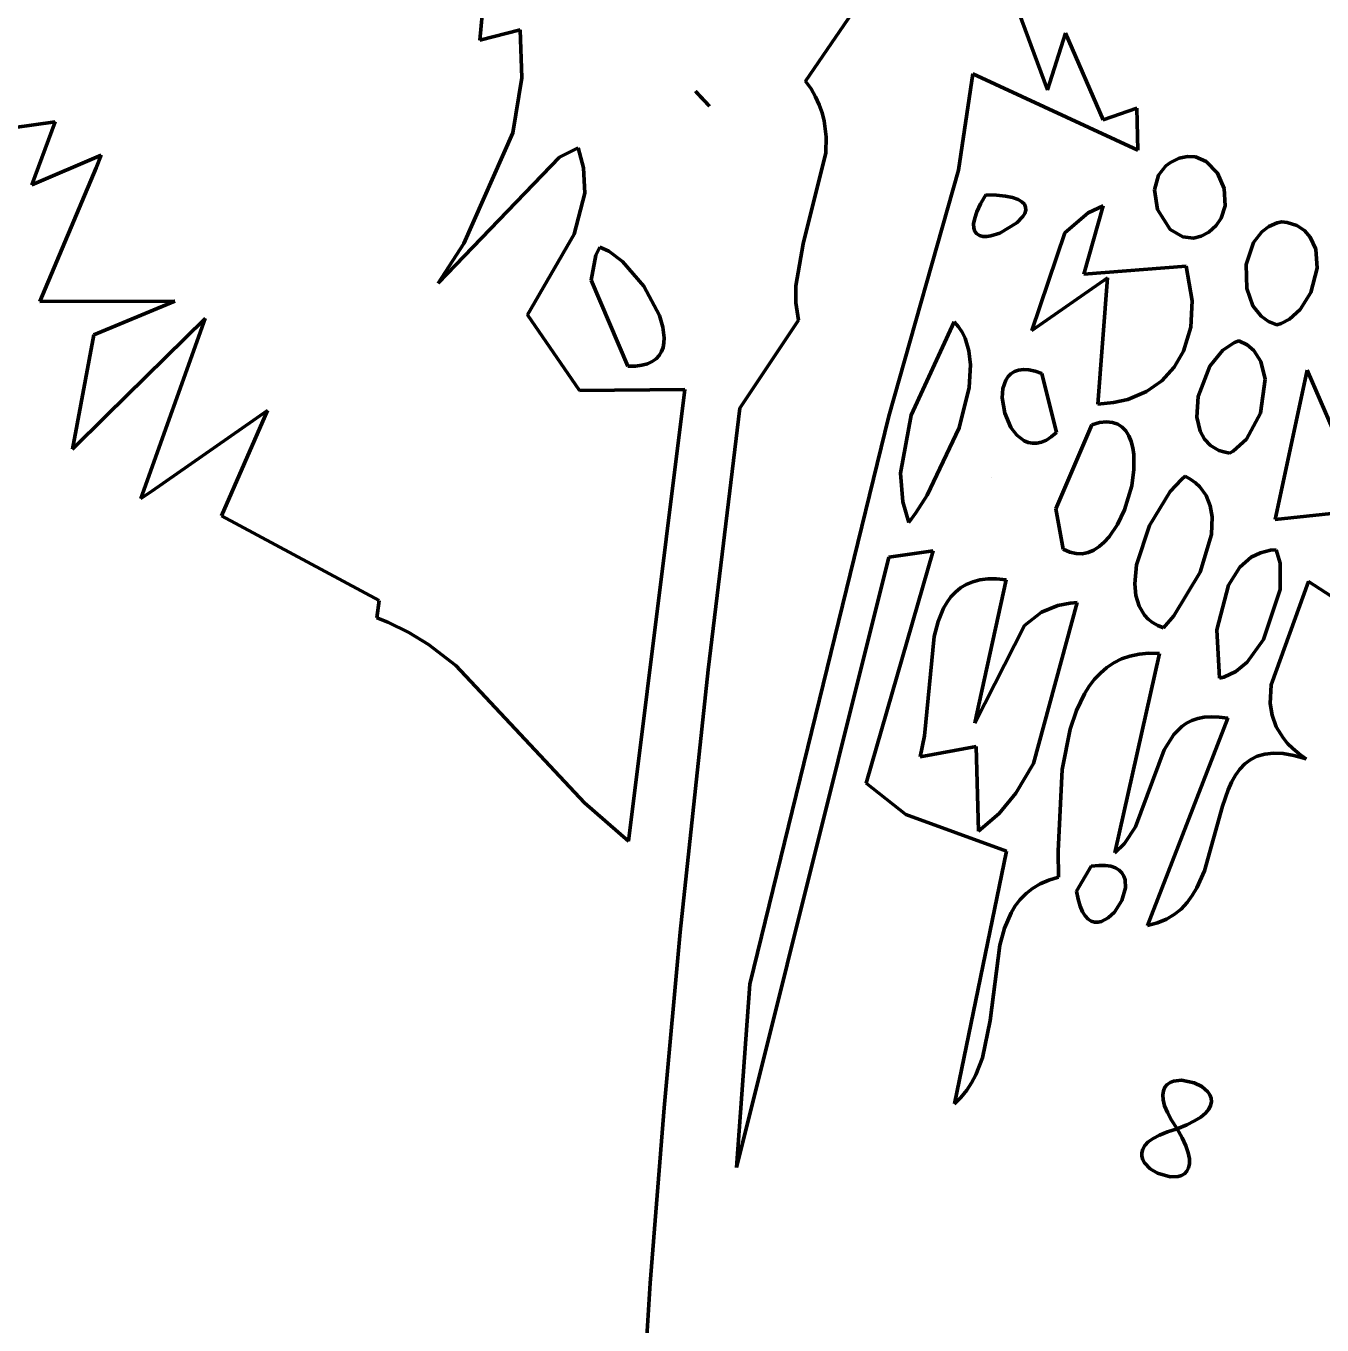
# Model space of a CAD drawing. Header units: millimetres. Extents: x 0 to 11, y 0 to 14.1.
# Drawn here: x 6.926 to 7.479, y 6.555 to 7.109 of the extents above; entities that cross this region are included whole.
import ezdxf

# ---------------------------------------------------------------- set-up
doc = ezdxf.new("R2010")
doc.units = ezdxf.units.MM
doc.layers.add('color#010101ff', color=7, linetype='CONTINUOUS', lineweight=100)
doc.layers.add('color#fefefeff', color=7, linetype='CONTINUOUS', lineweight=100)

msp = doc.modelspace()

# ---------------------------------------------------------------- linework, layer by layer
at = {"layer": 'color#010101ff'}
for p, q in [((7.36182, 7.08199), (7.34182, 7.13617)), ((7.11987, 7.10326), (7.12201, 7.12779)), ((7.28646, 7.12641), (7.25868, 7.08576)), ((7.13706, 7.10758), (7.11987, 7.10326)), ((7.13768, 7.0871), (7.13706, 7.10758)), ((7.36948, 7.10623), (7.36182, 7.08199)), ((7.38565, 7.06922), (7.36948, 7.10623)), ((7.32392, 7.04776), (7.33004, 7.08883)), ((7.33004, 7.08883), (7.40039, 7.05629)), ((7.13388, 7.06368), (7.13768, 7.0871)), ((7.25868, 7.08576), (7.26103, 7.08241)), ((7.2117, 7.08155), (7.21251, 7.08068)), ((7.21772, 7.07502), (7.2117, 7.08155)), ((7.21251, 7.08068), (7.21772, 7.07502)), ((7.26103, 7.08241), (7.26297, 7.07905)), ((7.26297, 7.07905), (7.26453, 7.07567)), ((7.26453, 7.07567), (7.26573, 7.07228)), ((7.26573, 7.07228), (7.2666, 7.06888)), ((7.39989, 7.07424), (7.38565, 7.06922)), ((7.40039, 7.05629), (7.39989, 7.07424)), ((6.91175, 7.06466), (6.93867, 7.06844)), ((6.93867, 7.06844), (6.92876, 7.04161)), ((7.2666, 7.06888), (7.26746, 7.06204)), ((7.11305, 7.01659), (7.13388, 7.06368)), ((7.26746, 7.06204), (7.26731, 7.05514)), ((7.16173, 7.0573), (7.15376, 7.0534)), ((7.16407, 7.04873), (7.16173, 7.0573)), ((6.92876, 7.04161), (6.95841, 7.05413)), ((6.95841, 7.05413), (6.95618, 7.04883)), ((7.15376, 7.0534), (7.10204, 6.99958)), ((7.26731, 7.05514), (7.25765, 7.01643)), ((7.41423, 7.051), (7.41235, 7.04958)), ((7.41793, 7.05291), (7.41423, 7.051)), ((7.42152, 7.05368), (7.41793, 7.05291)), ((7.42491, 7.05345), (7.42152, 7.05368)), ((7.4295, 7.05149), (7.42491, 7.05345)), ((7.43435, 7.04656), (7.4295, 7.05149)), ((6.95618, 7.04883), (6.93224, 6.99185)), ((7.16459, 7.03795), (7.16407, 7.04873)), ((7.2942, 6.94291), (7.32392, 7.04776)), ((7.40917, 7.04569), (7.40744, 7.03939)), ((7.41235, 7.04958), (7.40917, 7.04569)), ((7.43723, 7.03993), (7.43435, 7.04656)), ((7.40744, 7.03939), (7.4087, 7.03101)), ((7.43762, 7.03265), (7.43723, 7.03993)), ((7.16003, 7.02048), (7.16459, 7.03795)), ((7.33335, 7.03338), (7.33178, 7.03007)), ((7.33557, 7.03723), (7.33335, 7.03338)), ((7.34017, 7.03711), (7.33557, 7.03723)), ((7.34395, 7.03673), (7.34017, 7.03711)), ((7.34697, 7.03613), (7.34395, 7.03673)), ((7.34928, 7.03532), (7.34697, 7.03613)), ((7.35094, 7.03435), (7.34928, 7.03532)), ((7.352, 7.03324), (7.35094, 7.03435)), ((7.35252, 7.03201), (7.352, 7.03324)), ((7.33178, 7.03007), (7.3308, 7.02728)), ((7.34883, 7.02529), (7.35134, 7.02798)), ((7.35134, 7.02798), (7.35214, 7.02936)), ((7.35214, 7.02936), (7.35255, 7.03071)), ((7.35255, 7.03071), (7.35252, 7.03201)), ((7.37914, 7.02958), (7.36921, 7.02103)), ((7.3774, 7.00343), (7.38563, 7.03258)), ((7.38563, 7.03258), (7.37914, 7.02958)), ((7.4087, 7.03101), (7.41416, 7.02257)), ((7.43595, 7.02737), (7.43762, 7.03265)), ((7.3308, 7.02728), (7.33036, 7.02496)), ((7.33036, 7.02496), (7.3304, 7.0231)), ((7.3304, 7.0231), (7.33086, 7.02166)), ((7.34159, 7.02095), (7.34883, 7.02529)), ((7.41416, 7.02257), (7.4195, 7.01934)), ((7.43069, 7.02143), (7.43378, 7.02419)), ((7.43378, 7.02419), (7.43595, 7.02737)), ((7.45626, 7.0238), (7.45326, 7.02153)), ((7.45977, 7.02533), (7.45626, 7.0238)), ((7.46172, 7.02577), (7.45977, 7.02533)), ((7.4641, 7.02548), (7.46172, 7.02577)), ((7.46819, 7.02419), (7.4641, 7.02548)), ((7.47145, 7.02207), (7.46819, 7.02419)), ((7.47391, 7.01927), (7.47145, 7.02207)), ((7.10204, 6.99958), (7.11305, 7.01659)), ((7.14012, 6.98617), (7.16003, 7.02048)), ((7.33086, 7.02166), (7.33171, 7.02062)), ((7.33171, 7.02062), (7.33287, 7.01994)), ((7.33287, 7.01994), (7.3343, 7.01959)), ((7.3343, 7.01959), (7.33594, 7.01955)), ((7.33594, 7.01955), (7.33774, 7.01978)), ((7.33774, 7.01978), (7.34159, 7.02095)), ((7.36921, 7.02103), (7.35524, 6.97941)), ((7.4195, 7.01934), (7.4241, 7.01883)), ((7.4241, 7.01883), (7.42735, 7.01962)), ((7.42735, 7.01962), (7.43069, 7.02143)), ((7.44975, 7.017), (7.44657, 7.00753)), ((7.45326, 7.02153), (7.44975, 7.017)), ((7.4762, 7.01408), (7.47391, 7.01927)), ((7.16926, 7.01163), (7.16728, 7.00091)), ((7.17102, 7.01492), (7.16926, 7.01163)), ((7.17476, 7.01324), (7.17102, 7.01492)), ((7.18059, 7.0089), (7.17476, 7.01324)), ((7.25765, 7.01643), (7.2545, 6.99844)), ((7.47683, 7.00601), (7.4762, 7.01408)), ((7.18978, 6.99829), (7.18059, 7.0089)), ((7.42095, 7.0069), (7.3774, 7.00343)), ((7.42357, 6.99206), (7.42095, 7.0069)), ((7.44657, 7.00753), (7.44679, 6.99732)), ((7.47416, 6.99561), (7.47683, 7.00601)), ((7.16728, 7.00091), (7.18291, 6.96422)), ((7.35524, 6.97941), (7.38738, 7.00186)), ((7.38738, 7.00186), (7.38338, 6.94808)), ((7.19641, 6.98582), (7.18978, 6.99829)), ((7.2545, 6.99844), (7.25454, 6.99119)), ((7.44679, 6.99732), (7.44947, 6.98993)), ((7.46965, 6.98838), (7.47416, 6.99561)), ((6.93224, 6.99185), (6.98978, 6.99195)), ((6.98978, 6.99195), (6.95523, 6.9776)), ((7.25454, 6.99119), (7.25563, 6.98391)), ((7.42291, 6.98082), (7.42357, 6.99206)), ((7.44947, 6.98993), (7.45297, 6.9855)), ((6.96044, 6.94304), (7.00264, 6.9846)), ((7.00264, 6.9846), (6.9753, 6.9078)), ((7.16229, 6.95386), (7.14012, 6.98617)), ((7.19786, 6.98092), (7.19641, 6.98582)), ((7.25563, 6.98391), (7.2307, 6.94628)), ((7.45297, 6.9855), (7.45602, 6.98331)), ((7.45602, 6.98331), (7.45965, 6.98188)), ((7.46155, 6.98248), (7.46509, 6.9843)), ((7.46509, 6.9843), (7.46965, 6.98838)), ((7.19842, 6.97633), (7.19786, 6.98092)), ((7.32207, 6.9831), (7.30372, 6.94338)), ((7.3239, 6.98099), (7.32207, 6.9831)), ((7.32543, 6.97869), (7.3239, 6.98099)), ((7.32668, 6.97621), (7.32543, 6.97869)), ((7.41982, 6.97058), (7.42291, 6.98082)), ((7.45965, 6.98188), (7.46155, 6.98248)), ((6.95523, 6.9776), (6.94612, 6.92893)), ((7.19727, 6.97043), (7.19794, 6.97224)), ((7.19794, 6.97224), (7.19832, 6.97421)), ((7.19832, 6.97421), (7.19842, 6.97633)), ((7.32836, 6.97078), (7.32668, 6.97621)), ((7.44164, 6.97439), (7.43663, 6.97101)), ((7.44344, 6.9751), (7.44164, 6.97439)), ((7.44701, 6.97332), (7.44344, 6.9751)), ((7.44985, 6.97089), (7.44701, 6.97332)), ((7.19333, 6.96621), (7.19499, 6.96739)), ((7.19499, 6.96739), (7.19629, 6.9688)), ((7.19629, 6.9688), (7.19727, 6.97043)), ((7.32906, 6.96482), (7.32836, 6.97078)), ((7.41591, 6.96382), (7.41982, 6.97058)), ((7.43663, 6.97101), (7.43109, 6.96421)), ((7.45286, 6.96623), (7.44985, 6.97089)), ((7.18291, 6.96422), (7.18612, 6.96426)), ((7.18612, 6.96426), (7.18892, 6.96462)), ((7.18892, 6.96462), (7.19131, 6.96528)), ((7.19131, 6.96528), (7.19333, 6.96621)), ((7.3285, 6.95513), (7.32906, 6.96482)), ((7.34774, 6.96197), (7.34625, 6.96103)), ((7.3495, 6.96259), (7.34774, 6.96197)), ((7.35155, 6.96285), (7.3495, 6.96259)), ((7.35388, 6.96271), (7.35155, 6.96285)), ((7.35652, 6.96214), (7.35388, 6.96271)), ((7.35948, 6.9611), (7.35652, 6.96214)), ((7.36566, 6.93599), (7.35948, 6.9611)), ((7.41065, 6.95803), (7.41591, 6.96382)), ((7.43109, 6.96421), (7.42606, 6.95132)), ((7.45467, 6.95869), (7.45286, 6.96623)), ((7.47256, 6.9626), (7.45894, 6.89889)), ((7.49784, 6.90409), (7.47256, 6.9626)), ((7.34405, 6.95833), (7.34284, 6.95478)), ((7.34502, 6.9598), (7.34405, 6.95833)), ((7.34625, 6.96103), (7.34502, 6.9598)), ((7.40404, 6.9534), (7.41065, 6.95803)), ((7.45267, 6.94414), (7.45467, 6.95869)), ((7.20718, 6.95423), (7.16229, 6.95386)), ((7.18313, 6.76175), (7.20718, 6.95423)), ((7.32419, 6.93798), (7.3285, 6.95513)), ((7.34284, 6.95478), (7.34253, 6.95069)), ((7.34253, 6.95069), (7.34359, 6.94418)), ((7.39002, 6.94873), (7.39608, 6.9501)), ((7.39608, 6.9501), (7.40404, 6.9534)), ((7.42606, 6.95132), (7.42551, 6.94251)), ((6.97989, 6.91099), (7.02926, 6.94532)), ((7.02926, 6.94532), (7.00966, 6.90048)), ((7.2307, 6.94628), (7.21722, 6.83479)), ((7.38338, 6.94808), (7.39002, 6.94873)), ((6.94612, 6.92893), (6.96044, 6.94304)), ((7.235, 6.7008), (7.2942, 6.94291)), ((7.30372, 6.94338), (7.29924, 6.91864)), ((7.34359, 6.94418), (7.34627, 6.93812)), ((7.38077, 6.93925), (7.36542, 6.90336)), ((7.38405, 6.9402), (7.38077, 6.93925)), ((7.38697, 6.94053), (7.38405, 6.9402)), ((7.38955, 6.94029), (7.38697, 6.94053)), ((7.39178, 6.93952), (7.38955, 6.94029)), ((7.39368, 6.93828), (7.39178, 6.93952)), ((7.42551, 6.94251), (7.42688, 6.93657)), ((7.44667, 6.93317), (7.45267, 6.94414)), ((7.31059, 6.90919), (7.32419, 6.93798)), ((7.34627, 6.93812), (7.34881, 6.93483)), ((7.34881, 6.93483), (7.35188, 6.93248)), ((7.36136, 6.93269), (7.36348, 6.93407)), ((7.36348, 6.93407), (7.36566, 6.93599)), ((7.39526, 6.93661), (7.39368, 6.93828)), ((7.39654, 6.93455), (7.39526, 6.93661)), ((7.39752, 6.93215), (7.39654, 6.93455)), ((7.42688, 6.93657), (7.42874, 6.93317)), ((7.35188, 6.93248), (7.35359, 6.93175)), ((7.35359, 6.93175), (7.3554, 6.93137)), ((7.3554, 6.93137), (7.35731, 6.93138)), ((7.35731, 6.93138), (7.35929, 6.9318)), ((7.35929, 6.9318), (7.36136, 6.93269)), ((7.39821, 6.92947), (7.39752, 6.93215)), ((7.39862, 6.92654), (7.39821, 6.92947)), ((7.42874, 6.93317), (7.43141, 6.93039)), ((7.43141, 6.93039), (7.43495, 6.92836)), ((7.43495, 6.92836), (7.43706, 6.92766)), ((7.43941, 6.92721), (7.441, 6.92808)), ((7.441, 6.92808), (7.44667, 6.93317)), ((7.39867, 6.92013), (7.39862, 6.92654)), ((7.43706, 6.92766), (7.43941, 6.92721)), ((7.29924, 6.91864), (7.30023, 6.90647)), ((7.39775, 6.91329), (7.39867, 6.92013)), ((7.42052, 6.91732), (7.41894, 6.91599)), ((7.4229, 6.91599), (7.42052, 6.91732)), ((7.33806, 6.91664), (7.33806, 6.91664)), ((7.39474, 6.90307), (7.39775, 6.91329)), ((7.41894, 6.91599), (7.41415, 6.91076)), ((7.42498, 6.91449), (7.4229, 6.91599)), ((7.42677, 6.91282), (7.42498, 6.91449)), ((7.42952, 6.90904), (7.42677, 6.91282)), ((6.9753, 6.9078), (6.97989, 6.91099)), ((7.30023, 6.90647), (7.30279, 6.89761)), ((7.30576, 6.90169), (7.31059, 6.90919)), ((7.41415, 6.91076), (7.40538, 6.89629)), ((7.43126, 6.90474), (7.42952, 6.90904)), ((7.00966, 6.90048), (7.07691, 6.86439)), ((7.30279, 6.89761), (7.30576, 6.90169)), ((7.36542, 6.90336), (7.36859, 6.88618)), ((7.39176, 6.89681), (7.39474, 6.90307)), ((7.43207, 6.90003), (7.43126, 6.90474)), ((7.45894, 6.89889), (7.49228, 6.90241)), ((7.38812, 6.89144), (7.39176, 6.89681)), ((7.40538, 6.89629), (7.39984, 6.87952)), ((7.43179, 6.89242), (7.43207, 6.90003)), ((7.38389, 6.88731), (7.38607, 6.8892)), ((7.38607, 6.8892), (7.38812, 6.89144)), ((7.42701, 6.87648), (7.43179, 6.89242)), ((7.28459, 6.78645), (7.31304, 6.88548)), ((7.31304, 6.88548), (7.29414, 6.88276)), ((7.36859, 6.88618), (7.37135, 6.88493)), ((7.37135, 6.88493), (7.37404, 6.88432)), ((7.37404, 6.88432), (7.37665, 6.88429)), ((7.37665, 6.88429), (7.37917, 6.88482)), ((7.37917, 6.88482), (7.38159, 6.88584)), ((7.38159, 6.88584), (7.38389, 6.88731)), ((7.4526, 6.88468), (7.44875, 6.88278)), ((7.45696, 6.88574), (7.4526, 6.88468)), ((7.45934, 6.88591), (7.45696, 6.88574)), ((7.46104, 6.88024), (7.45934, 6.88591)), ((7.29414, 6.88276), (7.22924, 6.62257)), ((7.39984, 6.87952), (7.3991, 6.87142)), ((7.44387, 6.87854), (7.43897, 6.87089)), ((7.44875, 6.88278), (7.44387, 6.87854)), ((7.46107, 6.86897), (7.46104, 6.88024)), ((7.33301, 6.8731), (7.32996, 6.87231)), ((7.33155, 6.81541), (7.34421, 6.87318)), ((7.33639, 6.87353), (7.33301, 6.8731)), ((7.34012, 6.87356), (7.33639, 6.87353)), ((7.34421, 6.87318), (7.34012, 6.87356)), ((7.41578, 6.85778), (7.42701, 6.87648)), ((7.32261, 6.86796), (7.3207, 6.86592)), ((7.32478, 6.86972), (7.32261, 6.86796)), ((7.32723, 6.87118), (7.32478, 6.86972)), ((7.32996, 6.87231), (7.32723, 6.87118)), ((7.3991, 6.87142), (7.39957, 6.86643)), ((7.43897, 6.87089), (7.43409, 6.85181)), ((7.45395, 6.84766), (7.46107, 6.86897)), ((7.47312, 6.87241), (7.45728, 6.82836)), ((7.50959, 6.84873), (7.47312, 6.87241)), ((7.07691, 6.86439), (7.07583, 6.857)), ((7.31903, 6.86362), (7.31757, 6.86109)), ((7.3207, 6.86592), (7.31903, 6.86362)), ((7.35588, 6.79485), (7.37451, 6.86349)), ((7.36621, 6.86224), (7.35935, 6.85942)), ((7.37157, 6.86327), (7.36621, 6.86224)), ((7.37451, 6.86349), (7.37157, 6.86327)), ((7.39957, 6.86643), (7.40092, 6.86192)), ((7.40092, 6.86192), (7.40326, 6.85805)), ((7.07583, 6.857), (7.08055, 6.85513)), ((7.31757, 6.86109), (7.31525, 6.85541)), ((7.35935, 6.85942), (7.35206, 6.85364)), ((7.40326, 6.85805), (7.40483, 6.85638)), ((7.40483, 6.85638), (7.40668, 6.85493)), ((7.41127, 6.85271), (7.41578, 6.85778)), ((7.08055, 6.85513), (7.0895, 6.85074)), ((7.0895, 6.85074), (7.09789, 6.84557)), ((7.31525, 6.85541), (7.31359, 6.84905)), ((7.35206, 6.85364), (7.33081, 6.81204)), ((7.40668, 6.85493), (7.40883, 6.8537)), ((7.40883, 6.8537), (7.41127, 6.85271)), ((7.43409, 6.85181), (7.43519, 6.8313)), ((7.09789, 6.84557), (7.10959, 6.83661)), ((7.31359, 6.84905), (7.3094, 6.80665)), ((7.44704, 6.83811), (7.45395, 6.84766)), ((7.39344, 6.83943), (7.39015, 6.83779)), ((7.39052, 6.75683), (7.40955, 6.84181)), ((7.39701, 6.84068), (7.39344, 6.83943)), ((7.40087, 6.84151), (7.39701, 6.84068)), ((7.40505, 6.8419), (7.40087, 6.84151)), ((7.40955, 6.84181), (7.40505, 6.8419)), ((7.10959, 6.83661), (7.16444, 6.77814)), ((7.21722, 6.83479), (7.20525, 6.72289)), ((7.38714, 6.83579), (7.3844, 6.83344)), ((7.39015, 6.83779), (7.38714, 6.83579)), ((7.43698, 6.83166), (7.44219, 6.83405)), ((7.44219, 6.83405), (7.44704, 6.83811)), ((7.38191, 6.83078), (7.37965, 6.82782)), ((7.3844, 6.83344), (7.38191, 6.83078)), ((7.43519, 6.8313), (7.43698, 6.83166)), ((7.45728, 6.82836), (7.45685, 6.8205)), ((7.37762, 6.8246), (7.37421, 6.81746)), ((7.37965, 6.82782), (7.37762, 6.8246)), ((7.37421, 6.81746), (7.37155, 6.80956)), ((7.45685, 6.8205), (7.45762, 6.81542)), ((7.33081, 6.81204), (7.33155, 6.81541)), ((7.40455, 6.72579), (7.43867, 6.81422)), ((7.42115, 6.81203), (7.41912, 6.81065)), ((7.4234, 6.81315), (7.42115, 6.81203)), ((7.42589, 6.814), (7.4234, 6.81315)), ((7.42864, 6.81455), (7.42589, 6.814)), ((7.43168, 6.81478), (7.42864, 6.81455)), ((7.43501, 6.81468), (7.43168, 6.81478)), ((7.43867, 6.81422), (7.43501, 6.81468)), ((7.45762, 6.81542), (7.45938, 6.8105)), ((7.3094, 6.80665), (7.30757, 6.79774)), ((7.37155, 6.80956), (7.36817, 6.79229)), ((7.41565, 6.80721), (7.41162, 6.80064)), ((7.41912, 6.81065), (7.41565, 6.80721)), ((7.45938, 6.8105), (7.46229, 6.80575)), ((7.30757, 6.79774), (7.33142, 6.80216)), ((7.33142, 6.80216), (7.33246, 6.76597)), ((7.41162, 6.80064), (7.39939, 6.76782)), ((7.46229, 6.80575), (7.46421, 6.80344)), ((7.46421, 6.80344), (7.46647, 6.80119)), ((7.46647, 6.80119), (7.46909, 6.79899)), ((7.44848, 6.79656), (7.446, 6.79472)), ((7.45131, 6.79797), (7.44848, 6.79656)), ((7.45453, 6.79888), (7.45131, 6.79797)), ((7.45818, 6.79927), (7.45453, 6.79888)), ((7.4623, 6.79909), (7.45818, 6.79927)), ((7.46692, 6.79829), (7.4623, 6.79909)), ((7.47207, 6.79685), (7.46692, 6.79829)), ((7.46909, 6.79899), (7.47207, 6.79685)), ((7.34835, 6.78218), (7.35588, 6.79485)), ((7.36817, 6.79229), (7.36643, 6.75751)), ((7.44195, 6.78985), (7.4403, 6.78692)), ((7.44384, 6.79246), (7.44195, 6.78985)), ((7.446, 6.79472), (7.44384, 6.79246)), ((7.30145, 6.77319), (7.28459, 6.78645)), ((7.4403, 6.78692), (7.43885, 6.7837)), ((7.34117, 6.7736), (7.34835, 6.78218)), ((7.43885, 6.7837), (7.43642, 6.77661)), ((7.16444, 6.77814), (7.18313, 6.76175)), ((7.34431, 6.75755), (7.30145, 6.77319)), ((7.33246, 6.76597), (7.34117, 6.7736)), ((7.43642, 6.77661), (7.42873, 6.74913)), ((7.39939, 6.76782), (7.39463, 6.76073)), ((7.32215, 6.64974), (7.34431, 6.75755)), ((7.36643, 6.75751), (7.36653, 6.74647)), ((7.39463, 6.76073), (7.39052, 6.75683)), ((7.37428, 6.7405), (7.38043, 6.75107)), ((7.38043, 6.75107), (7.38372, 6.75144)), ((7.38372, 6.75144), (7.38653, 6.75142)), ((7.38653, 6.75142), (7.3889, 6.75106)), ((7.3889, 6.75106), (7.39086, 6.75038)), ((7.36241, 6.74518), (7.35875, 6.74356)), ((7.36653, 6.74647), (7.36241, 6.74518)), ((7.39086, 6.75038), (7.39241, 6.74944)), ((7.39241, 6.74944), (7.3936, 6.74826)), ((7.3936, 6.74826), (7.39444, 6.74687)), ((7.39444, 6.74687), (7.39496, 6.74533)), ((7.39496, 6.74533), (7.39513, 6.7419)), ((7.42873, 6.74913), (7.42554, 6.74191)), ((7.35552, 6.74163), (7.35269, 6.73941)), ((7.35875, 6.74356), (7.35552, 6.74163)), ((7.37493, 6.73697), (7.37428, 6.7405)), ((7.39513, 6.7419), (7.39357, 6.73646)), ((7.42554, 6.74191), (7.42358, 6.7386)), ((7.34811, 6.73418), (7.3463, 6.73121)), ((7.35023, 6.73692), (7.34811, 6.73418)), ((7.35269, 6.73941), (7.35023, 6.73692)), ((7.37578, 6.73404), (7.37493, 6.73697)), ((7.39357, 6.73646), (7.39041, 6.73154)), ((7.42135, 6.73557), (7.41879, 6.73283)), ((7.42358, 6.7386), (7.42135, 6.73557)), ((7.3463, 6.73121), (7.34348, 6.72467)), ((7.37678, 6.73168), (7.37578, 6.73404)), ((7.37793, 6.72986), (7.37678, 6.73168)), ((7.37918, 6.72854), (7.37793, 6.72986)), ((7.38053, 6.72768), (7.37918, 6.72854)), ((7.38775, 6.72905), (7.38486, 6.72752)), ((7.39041, 6.73154), (7.38775, 6.72905)), ((7.41586, 6.73045), (7.41254, 6.72845)), ((7.41879, 6.73283), (7.41586, 6.73045)), ((7.34348, 6.72467), (7.34152, 6.71747)), ((7.38194, 6.72725), (7.38053, 6.72768)), ((7.38339, 6.72721), (7.38194, 6.72725)), ((7.38486, 6.72752), (7.38339, 6.72721)), ((7.40878, 6.72689), (7.40455, 6.72579)), ((7.41254, 6.72845), (7.40878, 6.72689)), ((7.20525, 6.72289), (7.19834, 6.64813)), ((7.34152, 6.71747), (7.3374, 6.68527)), ((7.22924, 6.62257), (7.235, 6.7008)), ((7.3374, 6.68527), (7.33412, 6.66944)), ((7.33412, 6.66944), (7.33132, 6.66217)), ((7.33132, 6.66217), (7.32951, 6.65877)), ((7.32951, 6.65877), (7.32741, 6.65555)), ((7.41126, 6.65534), (7.41191, 6.65681)), ((7.41191, 6.65681), (7.41287, 6.65798)), ((7.41287, 6.65798), (7.41411, 6.65884)), ((7.41411, 6.65884), (7.41558, 6.65943)), ((7.41558, 6.65943), (7.41897, 6.65985)), ((7.41897, 6.65985), (7.42443, 6.65878)), ((7.42443, 6.65878), (7.42772, 6.65714)), ((7.42772, 6.65714), (7.43025, 6.65489)), ((7.32496, 6.65254), (7.32215, 6.64974)), ((7.32741, 6.65555), (7.32496, 6.65254)), ((7.411, 6.65355), (7.41126, 6.65534)), ((7.41116, 6.65141), (7.411, 6.65355)), ((7.4118, 6.64892), (7.41116, 6.65141)), ((7.43025, 6.65489), (7.43111, 6.65359)), ((7.43111, 6.65359), (7.43162, 6.65218)), ((7.43162, 6.65218), (7.43173, 6.65068)), ((7.19834, 6.64813), (7.19246, 6.57326)), ((7.41298, 6.64605), (7.4118, 6.64892)), ((7.41473, 6.64279), (7.41298, 6.64605)), ((7.42919, 6.64583), (7.4272, 6.64415)), ((7.43057, 6.64749), (7.42919, 6.64583)), ((7.4314, 6.64911), (7.43057, 6.64749)), ((7.43173, 6.65068), (7.4314, 6.64911)), ((7.41713, 6.63913), (7.41473, 6.64279)), ((7.42122, 6.64079), (7.41713, 6.63913)), ((7.42457, 6.64246), (7.42122, 6.64079)), ((7.4272, 6.64415), (7.42457, 6.64246)), ((7.40481, 6.63351), (7.40686, 6.63501)), ((7.40686, 6.63501), (7.40957, 6.63646)), ((7.40957, 6.63646), (7.41297, 6.63784)), ((7.41297, 6.63784), (7.41713, 6.63913)), ((7.41713, 6.63913), (7.41929, 6.63528)), ((7.41929, 6.63528), (7.42085, 6.63188)), ((7.40201, 6.62891), (7.40243, 6.63044)), ((7.40204, 6.62741), (7.40201, 6.62891)), ((7.40243, 6.63044), (7.40334, 6.63198)), ((7.40334, 6.63198), (7.40481, 6.63351)), ((7.42085, 6.63188), (7.42185, 6.62893)), ((7.42185, 6.62893), (7.42234, 6.62639)), ((7.40247, 6.62597), (7.40204, 6.62741)), ((7.40324, 6.62459), (7.40247, 6.62597)), ((7.40562, 6.62213), (7.40324, 6.62459)), ((7.42239, 6.62425), (7.42202, 6.62248)), ((7.42234, 6.62639), (7.42239, 6.62425)), ((7.40879, 6.62021), (7.40562, 6.62213)), ((7.41414, 6.61867), (7.40879, 6.62021)), ((7.41752, 6.61879), (7.41414, 6.61867)), ((7.419, 6.61925), (7.41752, 6.61879)), ((7.42028, 6.62), (7.419, 6.61925)), ((7.4213, 6.62108), (7.42028, 6.62)), ((7.42202, 6.62248), (7.4213, 6.62108)), ((7.19246, 6.57326), (7.18774, 6.49832))]:
    msp.add_line(p, q, dxfattribs=at)
at = {"layer": 'color#fefefeff'}
for p, q in [((7.34182, 7.13617), (7.36182, 7.08199)), ((7.12201, 7.12779), (7.11987, 7.10326)), ((7.25868, 7.08576), (7.28646, 7.12641)), ((7.11987, 7.10326), (7.13706, 7.10758)), ((7.13706, 7.10758), (7.13768, 7.0871)), ((7.36182, 7.08199), (7.36948, 7.10623)), ((7.36948, 7.10623), (7.38565, 7.06922)), ((7.33004, 7.08883), (7.32392, 7.04776)), ((7.40039, 7.05629), (7.33004, 7.08883)), ((7.13768, 7.0871), (7.13388, 7.06368)), ((7.26103, 7.08241), (7.25868, 7.08576)), ((7.2117, 7.08155), (7.21772, 7.07502)), ((7.21251, 7.08068), (7.2117, 7.08155)), ((7.21772, 7.07502), (7.21251, 7.08068)), ((7.26297, 7.07905), (7.26103, 7.08241)), ((7.26453, 7.07567), (7.26297, 7.07905)), ((7.26573, 7.07228), (7.26453, 7.07567)), ((7.2666, 7.06888), (7.26573, 7.07228)), ((7.38565, 7.06922), (7.39989, 7.07424)), ((7.39989, 7.07424), (7.40039, 7.05629)), ((6.93867, 7.06844), (6.91175, 7.06466)), ((6.92876, 7.04161), (6.93867, 7.06844)), ((7.26746, 7.06204), (7.2666, 7.06888)), ((7.13388, 7.06368), (7.11305, 7.01659)), ((7.26731, 7.05514), (7.26746, 7.06204)), ((7.15376, 7.0534), (7.16173, 7.0573)), ((7.16173, 7.0573), (7.16407, 7.04873)), ((6.95841, 7.05413), (6.92876, 7.04161)), ((6.95618, 7.04883), (6.95841, 7.05413)), ((7.10204, 6.99958), (7.15376, 7.0534)), ((7.25765, 7.01643), (7.26731, 7.05514)), ((7.41235, 7.04958), (7.41423, 7.051)), ((7.41423, 7.051), (7.41793, 7.05291)), ((7.41793, 7.05291), (7.42152, 7.05368)), ((7.42152, 7.05368), (7.42491, 7.05345)), ((7.42491, 7.05345), (7.4295, 7.05149)), ((7.4295, 7.05149), (7.43435, 7.04656)), ((6.93224, 6.99185), (6.95618, 7.04883)), ((7.16407, 7.04873), (7.16459, 7.03795)), ((7.32392, 7.04776), (7.2942, 6.94291)), ((7.40744, 7.03939), (7.40917, 7.04569)), ((7.40917, 7.04569), (7.41235, 7.04958)), ((7.43435, 7.04656), (7.43723, 7.03993)), ((7.4087, 7.03101), (7.40744, 7.03939)), ((7.43723, 7.03993), (7.43762, 7.03265)), ((7.16459, 7.03795), (7.16003, 7.02048)), ((7.33178, 7.03007), (7.33335, 7.03338)), ((7.33335, 7.03338), (7.33557, 7.03723)), ((7.33557, 7.03723), (7.34017, 7.03711)), ((7.34017, 7.03711), (7.34395, 7.03673)), ((7.34395, 7.03673), (7.34697, 7.03613)), ((7.34697, 7.03613), (7.34928, 7.03532)), ((7.34928, 7.03532), (7.35094, 7.03435)), ((7.35094, 7.03435), (7.352, 7.03324)), ((7.352, 7.03324), (7.35252, 7.03201)), ((7.3308, 7.02728), (7.33178, 7.03007)), ((7.35134, 7.02798), (7.34883, 7.02529)), ((7.35214, 7.02936), (7.35134, 7.02798)), ((7.35255, 7.03071), (7.35214, 7.02936)), ((7.35252, 7.03201), (7.35255, 7.03071)), ((7.36921, 7.02103), (7.37914, 7.02958)), ((7.38563, 7.03258), (7.3774, 7.00343)), ((7.37914, 7.02958), (7.38563, 7.03258)), ((7.41416, 7.02257), (7.4087, 7.03101)), ((7.43762, 7.03265), (7.43595, 7.02737)), ((7.33036, 7.02496), (7.3308, 7.02728)), ((7.3304, 7.0231), (7.33036, 7.02496)), ((7.33086, 7.02166), (7.3304, 7.0231)), ((7.34883, 7.02529), (7.34159, 7.02095)), ((7.4195, 7.01934), (7.41416, 7.02257)), ((7.43378, 7.02419), (7.43069, 7.02143)), ((7.43595, 7.02737), (7.43378, 7.02419)), ((7.45326, 7.02153), (7.45626, 7.0238)), ((7.45626, 7.0238), (7.45977, 7.02533)), ((7.45977, 7.02533), (7.46172, 7.02577)), ((7.46172, 7.02577), (7.4641, 7.02548)), ((7.4641, 7.02548), (7.46819, 7.02419)), ((7.46819, 7.02419), (7.47145, 7.02207)), ((7.47145, 7.02207), (7.47391, 7.01927)), ((7.11305, 7.01659), (7.10204, 6.99958)), ((7.16003, 7.02048), (7.14012, 6.98617)), ((7.33171, 7.02062), (7.33086, 7.02166)), ((7.33287, 7.01994), (7.33171, 7.02062)), ((7.3343, 7.01959), (7.33287, 7.01994)), ((7.33594, 7.01955), (7.3343, 7.01959)), ((7.33774, 7.01978), (7.33594, 7.01955)), ((7.34159, 7.02095), (7.33774, 7.01978)), ((7.35524, 6.97941), (7.36921, 7.02103)), ((7.4241, 7.01883), (7.4195, 7.01934)), ((7.42735, 7.01962), (7.4241, 7.01883)), ((7.43069, 7.02143), (7.42735, 7.01962)), ((7.44657, 7.00753), (7.44975, 7.017)), ((7.44975, 7.017), (7.45326, 7.02153)), ((7.47391, 7.01927), (7.4762, 7.01408)), ((7.16728, 7.00091), (7.16926, 7.01163)), ((7.16926, 7.01163), (7.17102, 7.01492)), ((7.17102, 7.01492), (7.17476, 7.01324)), ((7.17476, 7.01324), (7.18059, 7.0089)), ((7.2545, 6.99844), (7.25765, 7.01643)), ((7.4762, 7.01408), (7.47683, 7.00601)), ((7.18059, 7.0089), (7.18978, 6.99829)), ((7.3774, 7.00343), (7.42095, 7.0069)), ((7.42095, 7.0069), (7.42357, 6.99206)), ((7.44679, 6.99732), (7.44657, 7.00753)), ((7.47683, 7.00601), (7.47416, 6.99561)), ((7.18291, 6.96422), (7.16728, 7.00091)), ((7.38738, 7.00186), (7.35524, 6.97941)), ((7.38338, 6.94808), (7.38738, 7.00186)), ((7.18978, 6.99829), (7.19641, 6.98582)), ((7.25454, 6.99119), (7.2545, 6.99844)), ((7.44947, 6.98993), (7.44679, 6.99732)), ((7.47416, 6.99561), (7.46965, 6.98838)), ((6.98978, 6.99195), (6.93224, 6.99185)), ((6.95523, 6.9776), (6.98978, 6.99195)), ((7.25563, 6.98391), (7.25454, 6.99119)), ((7.42357, 6.99206), (7.42291, 6.98082)), ((7.45297, 6.9855), (7.44947, 6.98993)), ((7.00264, 6.9846), (6.96044, 6.94304)), ((6.9753, 6.9078), (7.00264, 6.9846)), ((7.14012, 6.98617), (7.16229, 6.95386)), ((7.19641, 6.98582), (7.19786, 6.98092)), ((7.2307, 6.94628), (7.25563, 6.98391)), ((7.45602, 6.98331), (7.45297, 6.9855)), ((7.45965, 6.98188), (7.45602, 6.98331)), ((7.46509, 6.9843), (7.46155, 6.98248)), ((7.46965, 6.98838), (7.46509, 6.9843)), ((7.19786, 6.98092), (7.19842, 6.97633)), ((7.30372, 6.94338), (7.32207, 6.9831)), ((7.32207, 6.9831), (7.3239, 6.98099)), ((7.3239, 6.98099), (7.32543, 6.97869)), ((7.32543, 6.97869), (7.32668, 6.97621)), ((7.42291, 6.98082), (7.41982, 6.97058)), ((7.46155, 6.98248), (7.45965, 6.98188)), ((6.94612, 6.92893), (6.95523, 6.9776)), ((7.19794, 6.97224), (7.19727, 6.97043)), ((7.19832, 6.97421), (7.19794, 6.97224)), ((7.19842, 6.97633), (7.19832, 6.97421)), ((7.32668, 6.97621), (7.32836, 6.97078)), ((7.43663, 6.97101), (7.44164, 6.97439)), ((7.44164, 6.97439), (7.44344, 6.9751)), ((7.44344, 6.9751), (7.44701, 6.97332)), ((7.44701, 6.97332), (7.44985, 6.97089)), ((7.19499, 6.96739), (7.19333, 6.96621)), ((7.19629, 6.9688), (7.19499, 6.96739)), ((7.19727, 6.97043), (7.19629, 6.9688)), ((7.32836, 6.97078), (7.32906, 6.96482)), ((7.41982, 6.97058), (7.41591, 6.96382)), ((7.43109, 6.96421), (7.43663, 6.97101)), ((7.44985, 6.97089), (7.45286, 6.96623)), ((7.18612, 6.96426), (7.18291, 6.96422)), ((7.18892, 6.96462), (7.18612, 6.96426)), ((7.19131, 6.96528), (7.18892, 6.96462)), ((7.19333, 6.96621), (7.19131, 6.96528)), ((7.32906, 6.96482), (7.3285, 6.95513)), ((7.34625, 6.96103), (7.34774, 6.96197)), ((7.34774, 6.96197), (7.3495, 6.96259)), ((7.3495, 6.96259), (7.35155, 6.96285)), ((7.35155, 6.96285), (7.35388, 6.96271)), ((7.35388, 6.96271), (7.35652, 6.96214)), ((7.35652, 6.96214), (7.35948, 6.9611)), ((7.35948, 6.9611), (7.36566, 6.93599)), ((7.41591, 6.96382), (7.41065, 6.95803)), ((7.42606, 6.95132), (7.43109, 6.96421)), ((7.45286, 6.96623), (7.45467, 6.95869)), ((7.45894, 6.89889), (7.47256, 6.9626)), ((7.47256, 6.9626), (7.49784, 6.90409)), ((7.34284, 6.95478), (7.34405, 6.95833)), ((7.34405, 6.95833), (7.34502, 6.9598)), ((7.34502, 6.9598), (7.34625, 6.96103)), ((7.41065, 6.95803), (7.40404, 6.9534)), ((7.45467, 6.95869), (7.45267, 6.94414)), ((7.16229, 6.95386), (7.20718, 6.95423)), ((7.20718, 6.95423), (7.18313, 6.76175)), ((7.3285, 6.95513), (7.32419, 6.93798)), ((7.34253, 6.95069), (7.34284, 6.95478)), ((7.34359, 6.94418), (7.34253, 6.95069)), ((7.39608, 6.9501), (7.39002, 6.94873)), ((7.40404, 6.9534), (7.39608, 6.9501)), ((7.42551, 6.94251), (7.42606, 6.95132)), ((7.02926, 6.94532), (6.97989, 6.91099)), ((7.00966, 6.90048), (7.02926, 6.94532)), ((7.21722, 6.83479), (7.2307, 6.94628)), ((7.39002, 6.94873), (7.38338, 6.94808)), ((6.96044, 6.94304), (6.94612, 6.92893)), ((7.2942, 6.94291), (7.235, 6.7008)), ((7.29924, 6.91864), (7.30372, 6.94338)), ((7.34627, 6.93812), (7.34359, 6.94418)), ((7.36542, 6.90336), (7.38077, 6.93925)), ((7.38077, 6.93925), (7.38405, 6.9402)), ((7.38405, 6.9402), (7.38697, 6.94053)), ((7.38697, 6.94053), (7.38955, 6.94029)), ((7.38955, 6.94029), (7.39178, 6.93952)), ((7.39178, 6.93952), (7.39368, 6.93828)), ((7.42688, 6.93657), (7.42551, 6.94251)), ((7.45267, 6.94414), (7.44667, 6.93317)), ((7.32419, 6.93798), (7.31059, 6.90919)), ((7.34881, 6.93483), (7.34627, 6.93812)), ((7.35188, 6.93248), (7.34881, 6.93483)), ((7.36348, 6.93407), (7.36136, 6.93269)), ((7.36566, 6.93599), (7.36348, 6.93407)), ((7.39368, 6.93828), (7.39526, 6.93661)), ((7.39526, 6.93661), (7.39654, 6.93455)), ((7.39654, 6.93455), (7.39752, 6.93215)), ((7.42874, 6.93317), (7.42688, 6.93657)), ((7.35359, 6.93175), (7.35188, 6.93248)), ((7.3554, 6.93137), (7.35359, 6.93175)), ((7.35731, 6.93138), (7.3554, 6.93137)), ((7.35929, 6.9318), (7.35731, 6.93138)), ((7.36136, 6.93269), (7.35929, 6.9318)), ((7.39752, 6.93215), (7.39821, 6.92947)), ((7.39821, 6.92947), (7.39862, 6.92654)), ((7.43141, 6.93039), (7.42874, 6.93317)), ((7.43495, 6.92836), (7.43141, 6.93039)), ((7.43706, 6.92766), (7.43495, 6.92836)), ((7.441, 6.92808), (7.43941, 6.92721)), ((7.44667, 6.93317), (7.441, 6.92808)), ((7.39862, 6.92654), (7.39867, 6.92013)), ((7.43941, 6.92721), (7.43706, 6.92766)), ((7.30023, 6.90647), (7.29924, 6.91864)), ((7.39867, 6.92013), (7.39775, 6.91329)), ((7.41894, 6.91599), (7.42052, 6.91732)), ((7.42052, 6.91732), (7.4229, 6.91599)), ((7.33806, 6.91664), (7.33806, 6.91664)), ((7.39775, 6.91329), (7.39474, 6.90307)), ((7.41415, 6.91076), (7.41894, 6.91599)), ((7.4229, 6.91599), (7.42498, 6.91449)), ((7.42498, 6.91449), (7.42677, 6.91282)), ((7.42677, 6.91282), (7.42952, 6.90904)), ((6.97989, 6.91099), (6.9753, 6.9078)), ((7.30279, 6.89761), (7.30023, 6.90647)), ((7.31059, 6.90919), (7.30576, 6.90169)), ((7.40538, 6.89629), (7.41415, 6.91076)), ((7.42952, 6.90904), (7.43126, 6.90474)), ((7.07691, 6.86439), (7.00966, 6.90048)), ((7.30576, 6.90169), (7.30279, 6.89761)), ((7.36859, 6.88618), (7.36542, 6.90336)), ((7.39474, 6.90307), (7.39176, 6.89681)), ((7.43126, 6.90474), (7.43207, 6.90003)), ((7.49228, 6.90241), (7.45894, 6.89889)), ((7.39176, 6.89681), (7.38812, 6.89144)), ((7.39984, 6.87952), (7.40538, 6.89629)), ((7.43207, 6.90003), (7.43179, 6.89242)), ((7.38607, 6.8892), (7.38389, 6.88731)), ((7.38812, 6.89144), (7.38607, 6.8892)), ((7.43179, 6.89242), (7.42701, 6.87648)), ((7.31304, 6.88548), (7.28459, 6.78645)), ((7.29414, 6.88276), (7.31304, 6.88548)), ((7.37135, 6.88493), (7.36859, 6.88618)), ((7.37404, 6.88432), (7.37135, 6.88493)), ((7.37665, 6.88429), (7.37404, 6.88432)), ((7.37917, 6.88482), (7.37665, 6.88429)), ((7.38159, 6.88584), (7.37917, 6.88482)), ((7.38389, 6.88731), (7.38159, 6.88584)), ((7.44875, 6.88278), (7.4526, 6.88468)), ((7.4526, 6.88468), (7.45696, 6.88574)), ((7.45696, 6.88574), (7.45934, 6.88591)), ((7.45934, 6.88591), (7.46104, 6.88024)), ((7.22924, 6.62257), (7.29414, 6.88276)), ((7.3991, 6.87142), (7.39984, 6.87952)), ((7.43897, 6.87089), (7.44387, 6.87854)), ((7.44387, 6.87854), (7.44875, 6.88278)), ((7.46104, 6.88024), (7.46107, 6.86897)), ((7.32996, 6.87231), (7.33301, 6.8731)), ((7.34421, 6.87318), (7.33155, 6.81541)), ((7.33301, 6.8731), (7.33639, 6.87353)), ((7.33639, 6.87353), (7.34012, 6.87356)), ((7.34012, 6.87356), (7.34421, 6.87318)), ((7.42701, 6.87648), (7.41578, 6.85778)), ((7.3207, 6.86592), (7.32261, 6.86796)), ((7.32261, 6.86796), (7.32478, 6.86972)), ((7.32478, 6.86972), (7.32723, 6.87118)), ((7.32723, 6.87118), (7.32996, 6.87231)), ((7.39957, 6.86643), (7.3991, 6.87142)), ((7.43409, 6.85181), (7.43897, 6.87089)), ((7.46107, 6.86897), (7.45395, 6.84766)), ((7.45728, 6.82836), (7.47312, 6.87241)), ((7.47312, 6.87241), (7.50959, 6.84873)), ((7.07583, 6.857), (7.07691, 6.86439)), ((7.31757, 6.86109), (7.31903, 6.86362)), ((7.31903, 6.86362), (7.3207, 6.86592)), ((7.37451, 6.86349), (7.35588, 6.79485)), ((7.35935, 6.85942), (7.36621, 6.86224)), ((7.36621, 6.86224), (7.37157, 6.86327)), ((7.37157, 6.86327), (7.37451, 6.86349)), ((7.40092, 6.86192), (7.39957, 6.86643)), ((7.40326, 6.85805), (7.40092, 6.86192)), ((7.08055, 6.85513), (7.07583, 6.857)), ((7.31525, 6.85541), (7.31757, 6.86109)), ((7.35206, 6.85364), (7.35935, 6.85942)), ((7.40483, 6.85638), (7.40326, 6.85805)), ((7.40668, 6.85493), (7.40483, 6.85638)), ((7.41578, 6.85778), (7.41127, 6.85271)), ((7.0895, 6.85074), (7.08055, 6.85513)), ((7.09789, 6.84557), (7.0895, 6.85074)), ((7.31359, 6.84905), (7.31525, 6.85541)), ((7.33081, 6.81204), (7.35206, 6.85364)), ((7.40883, 6.8537), (7.40668, 6.85493)), ((7.41127, 6.85271), (7.40883, 6.8537)), ((7.43519, 6.8313), (7.43409, 6.85181)), ((7.10959, 6.83661), (7.09789, 6.84557)), ((7.3094, 6.80665), (7.31359, 6.84905)), ((7.45395, 6.84766), (7.44704, 6.83811)), ((7.39015, 6.83779), (7.39344, 6.83943)), ((7.40955, 6.84181), (7.39052, 6.75683)), ((7.39344, 6.83943), (7.39701, 6.84068)), ((7.39701, 6.84068), (7.40087, 6.84151)), ((7.40087, 6.84151), (7.40505, 6.8419)), ((7.40505, 6.8419), (7.40955, 6.84181)), ((7.16444, 6.77814), (7.10959, 6.83661)), ((7.20525, 6.72289), (7.21722, 6.83479)), ((7.3844, 6.83344), (7.38714, 6.83579)), ((7.38714, 6.83579), (7.39015, 6.83779)), ((7.44219, 6.83405), (7.43698, 6.83166)), ((7.44704, 6.83811), (7.44219, 6.83405)), ((7.37965, 6.82782), (7.38191, 6.83078)), ((7.38191, 6.83078), (7.3844, 6.83344)), ((7.43698, 6.83166), (7.43519, 6.8313)), ((7.45685, 6.8205), (7.45728, 6.82836)), ((7.37421, 6.81746), (7.37762, 6.8246)), ((7.37762, 6.8246), (7.37965, 6.82782)), ((7.37155, 6.80956), (7.37421, 6.81746)), ((7.45762, 6.81542), (7.45685, 6.8205)), ((7.33155, 6.81541), (7.33081, 6.81204)), ((7.43867, 6.81422), (7.40455, 6.72579)), ((7.41912, 6.81065), (7.42115, 6.81203)), ((7.42115, 6.81203), (7.4234, 6.81315)), ((7.4234, 6.81315), (7.42589, 6.814)), ((7.42589, 6.814), (7.42864, 6.81455)), ((7.42864, 6.81455), (7.43168, 6.81478)), ((7.43168, 6.81478), (7.43501, 6.81468)), ((7.43501, 6.81468), (7.43867, 6.81422)), ((7.45938, 6.8105), (7.45762, 6.81542)), ((7.30757, 6.79774), (7.3094, 6.80665)), ((7.36817, 6.79229), (7.37155, 6.80956)), ((7.41162, 6.80064), (7.41565, 6.80721)), ((7.41565, 6.80721), (7.41912, 6.81065)), ((7.46229, 6.80575), (7.45938, 6.8105)), ((7.33142, 6.80216), (7.30757, 6.79774)), ((7.33246, 6.76597), (7.33142, 6.80216)), ((7.39939, 6.76782), (7.41162, 6.80064)), ((7.46421, 6.80344), (7.46229, 6.80575)), ((7.46647, 6.80119), (7.46421, 6.80344)), ((7.46909, 6.79899), (7.46647, 6.80119)), ((7.446, 6.79472), (7.44848, 6.79656)), ((7.44848, 6.79656), (7.45131, 6.79797)), ((7.45131, 6.79797), (7.45453, 6.79888)), ((7.45453, 6.79888), (7.45818, 6.79927)), ((7.45818, 6.79927), (7.4623, 6.79909)), ((7.4623, 6.79909), (7.46692, 6.79829)), ((7.46692, 6.79829), (7.47207, 6.79685)), ((7.47207, 6.79685), (7.46909, 6.79899)), ((7.35588, 6.79485), (7.34835, 6.78218)), ((7.36643, 6.75751), (7.36817, 6.79229)), ((7.4403, 6.78692), (7.44195, 6.78985)), ((7.44195, 6.78985), (7.44384, 6.79246)), ((7.44384, 6.79246), (7.446, 6.79472)), ((7.28459, 6.78645), (7.30145, 6.77319)), ((7.43885, 6.7837), (7.4403, 6.78692)), ((7.34835, 6.78218), (7.34117, 6.7736)), ((7.43642, 6.77661), (7.43885, 6.7837)), ((7.18313, 6.76175), (7.16444, 6.77814)), ((7.30145, 6.77319), (7.34431, 6.75755)), ((7.34117, 6.7736), (7.33246, 6.76597)), ((7.42873, 6.74913), (7.43642, 6.77661)), ((7.39463, 6.76073), (7.39939, 6.76782)), ((7.34431, 6.75755), (7.32215, 6.64974)), ((7.36653, 6.74647), (7.36643, 6.75751)), ((7.39052, 6.75683), (7.39463, 6.76073)), ((7.38043, 6.75107), (7.37428, 6.7405)), ((7.38372, 6.75144), (7.38043, 6.75107)), ((7.38653, 6.75142), (7.38372, 6.75144)), ((7.3889, 6.75106), (7.38653, 6.75142)), ((7.39086, 6.75038), (7.3889, 6.75106)), ((7.35875, 6.74356), (7.36241, 6.74518)), ((7.36241, 6.74518), (7.36653, 6.74647)), ((7.39241, 6.74944), (7.39086, 6.75038)), ((7.3936, 6.74826), (7.39241, 6.74944)), ((7.39444, 6.74687), (7.3936, 6.74826)), ((7.39496, 6.74533), (7.39444, 6.74687)), ((7.39513, 6.7419), (7.39496, 6.74533)), ((7.42554, 6.74191), (7.42873, 6.74913)), ((7.35269, 6.73941), (7.35552, 6.74163)), ((7.35552, 6.74163), (7.35875, 6.74356)), ((7.37428, 6.7405), (7.37493, 6.73697)), ((7.39357, 6.73646), (7.39513, 6.7419)), ((7.42358, 6.7386), (7.42554, 6.74191)), ((7.3463, 6.73121), (7.34811, 6.73418)), ((7.34811, 6.73418), (7.35023, 6.73692)), ((7.35023, 6.73692), (7.35269, 6.73941)), ((7.37493, 6.73697), (7.37578, 6.73404)), ((7.39041, 6.73154), (7.39357, 6.73646)), ((7.41879, 6.73283), (7.42135, 6.73557)), ((7.42135, 6.73557), (7.42358, 6.7386)), ((7.34348, 6.72467), (7.3463, 6.73121)), ((7.37578, 6.73404), (7.37678, 6.73168)), ((7.37678, 6.73168), (7.37793, 6.72986)), ((7.37793, 6.72986), (7.37918, 6.72854)), ((7.37918, 6.72854), (7.38053, 6.72768)), ((7.38486, 6.72752), (7.38775, 6.72905)), ((7.38775, 6.72905), (7.39041, 6.73154)), ((7.41254, 6.72845), (7.41586, 6.73045)), ((7.41586, 6.73045), (7.41879, 6.73283)), ((7.34152, 6.71747), (7.34348, 6.72467)), ((7.38053, 6.72768), (7.38194, 6.72725)), ((7.38194, 6.72725), (7.38339, 6.72721)), ((7.38339, 6.72721), (7.38486, 6.72752)), ((7.40455, 6.72579), (7.40878, 6.72689)), ((7.40878, 6.72689), (7.41254, 6.72845)), ((7.19834, 6.64813), (7.20525, 6.72289)), ((7.3374, 6.68527), (7.34152, 6.71747)), ((7.235, 6.7008), (7.22924, 6.62257)), ((7.33412, 6.66944), (7.3374, 6.68527)), ((7.33132, 6.66217), (7.33412, 6.66944)), ((7.32951, 6.65877), (7.33132, 6.66217)), ((7.32741, 6.65555), (7.32951, 6.65877)), ((7.41191, 6.65681), (7.41126, 6.65534)), ((7.41287, 6.65798), (7.41191, 6.65681)), ((7.41411, 6.65884), (7.41287, 6.65798)), ((7.41558, 6.65943), (7.41411, 6.65884)), ((7.41897, 6.65985), (7.41558, 6.65943)), ((7.42443, 6.65878), (7.41897, 6.65985)), ((7.42772, 6.65714), (7.42443, 6.65878)), ((7.43025, 6.65489), (7.42772, 6.65714)), ((7.32215, 6.64974), (7.32496, 6.65254)), ((7.32496, 6.65254), (7.32741, 6.65555)), ((7.41126, 6.65534), (7.411, 6.65355)), ((7.411, 6.65355), (7.41116, 6.65141)), ((7.41116, 6.65141), (7.4118, 6.64892)), ((7.43111, 6.65359), (7.43025, 6.65489)), ((7.43162, 6.65218), (7.43111, 6.65359)), ((7.43173, 6.65068), (7.43162, 6.65218)), ((7.19246, 6.57326), (7.19834, 6.64813)), ((7.4118, 6.64892), (7.41298, 6.64605)), ((7.41298, 6.64605), (7.41473, 6.64279)), ((7.4272, 6.64415), (7.42919, 6.64583)), ((7.42919, 6.64583), (7.43057, 6.64749)), ((7.43057, 6.64749), (7.4314, 6.64911)), ((7.4314, 6.64911), (7.43173, 6.65068)), ((7.41473, 6.64279), (7.41713, 6.63913)), ((7.41713, 6.63913), (7.42122, 6.64079)), ((7.42122, 6.64079), (7.42457, 6.64246)), ((7.42457, 6.64246), (7.4272, 6.64415)), ((7.40686, 6.63501), (7.40481, 6.63351)), ((7.40957, 6.63646), (7.40686, 6.63501)), ((7.41297, 6.63784), (7.40957, 6.63646)), ((7.41713, 6.63913), (7.41297, 6.63784)), ((7.41929, 6.63528), (7.41713, 6.63913)), ((7.42085, 6.63188), (7.41929, 6.63528)), ((7.40243, 6.63044), (7.40201, 6.62891)), ((7.40201, 6.62891), (7.40204, 6.62741)), ((7.40334, 6.63198), (7.40243, 6.63044)), ((7.40481, 6.63351), (7.40334, 6.63198)), ((7.42185, 6.62893), (7.42085, 6.63188)), ((7.42234, 6.62639), (7.42185, 6.62893)), ((7.40204, 6.62741), (7.40247, 6.62597)), ((7.40247, 6.62597), (7.40324, 6.62459)), ((7.40324, 6.62459), (7.40562, 6.62213)), ((7.42202, 6.62248), (7.42239, 6.62425)), ((7.42239, 6.62425), (7.42234, 6.62639)), ((7.40562, 6.62213), (7.40879, 6.62021)), ((7.40879, 6.62021), (7.41414, 6.61867)), ((7.41414, 6.61867), (7.41752, 6.61879)), ((7.41752, 6.61879), (7.419, 6.61925)), ((7.419, 6.61925), (7.42028, 6.62)), ((7.42028, 6.62), (7.4213, 6.62108)), ((7.4213, 6.62108), (7.42202, 6.62248)), ((7.18774, 6.49832), (7.19246, 6.57326))]:
    msp.add_line(p, q, dxfattribs=at)

doc.saveas('drawing.dxf')
